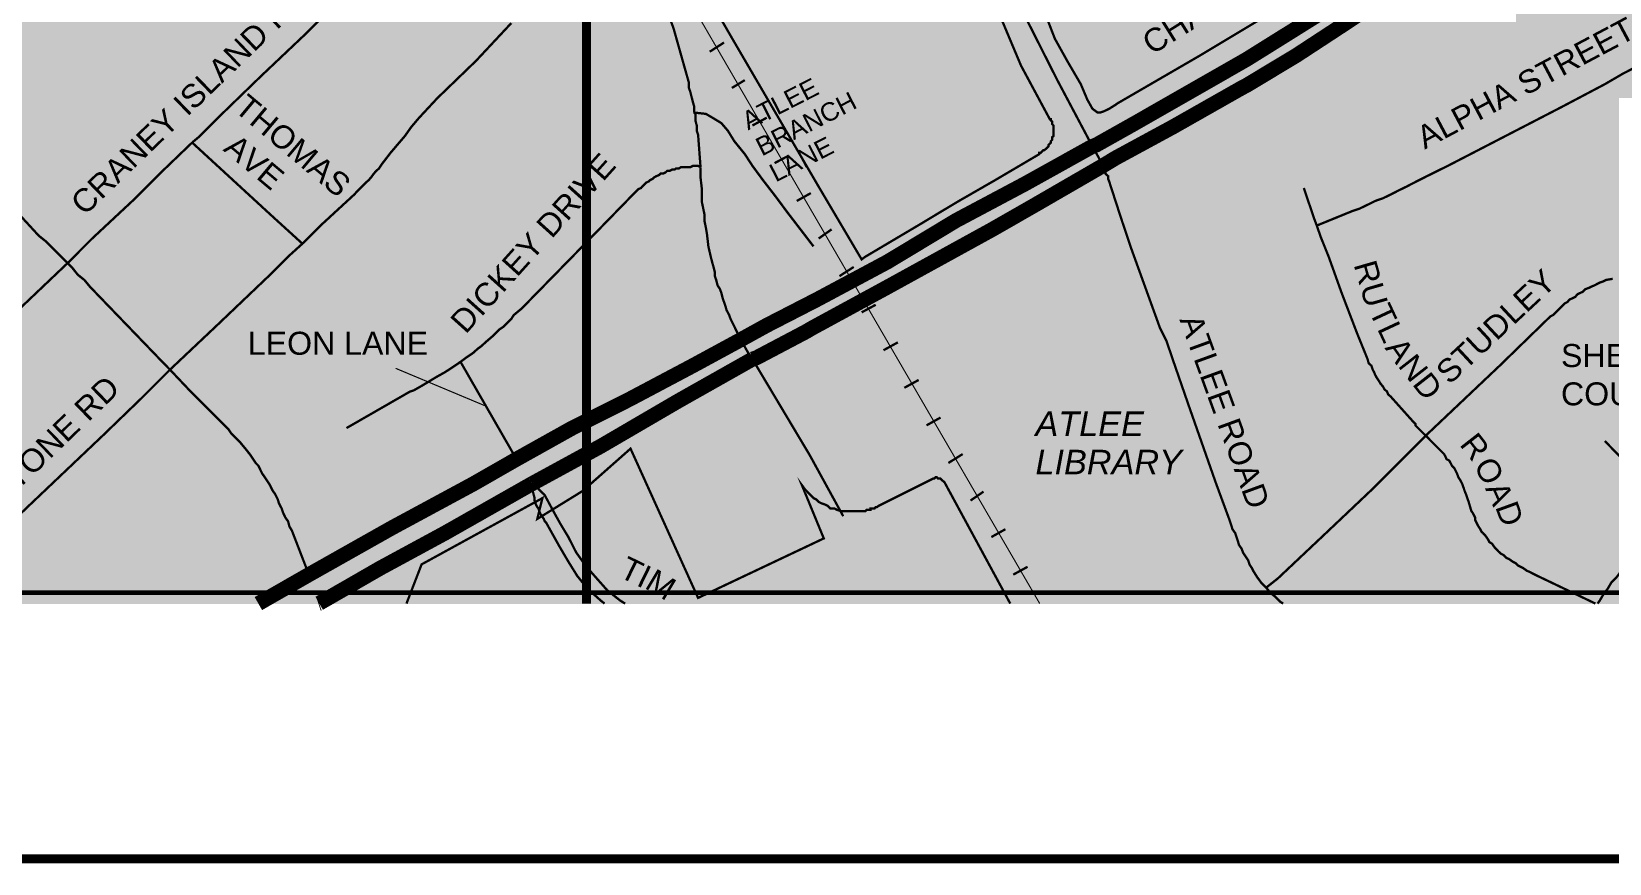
# Model space of a CAD drawing. Header units: millimetres. Extents: x 10 to 1080, y 12 to 847.
# Drawn here: x 750 to 853, y 11.8 to 66.1 of the extents above; entities that cross this region are included whole.
import ezdxf

# ---------------------------------------------------------------- set-up
doc = ezdxf.new("R2010")
doc.units = ezdxf.units.MM

msp = doc.modelspace()

# ---------------------------------------------------------------- hatches: boundary and pattern name
at = {"layer": 'H', "linetype": 'CONTINUOUS'}
for points in [[(666.662, 31.15), (665.903, 33.443), (664.88, 36.318), (663.875, 38.77), (662.093, 40.217), (659.289, 41.91), (657.772, 43.938), (656.255, 45.896), (654.05, 46.655), (651.757, 46.99), (650.064, 48.772), (648.458, 50.624), (646.254, 51.223), (643.89, 52.158), (641.932, 53.94), (639.815, 54.857), (635.582, 54.698), (633.642, 56.056), (631.613, 57.062), (628.562, 57.997), (626.533, 59.514), (625.598, 62.054), (625.934, 65.105), (625.422, 67.557), (625.087, 71.12), (640.168, 68.492), (651.757, 71.455), (733.637, 96.855), (744.802, 101.688), (768.932, 110.825), (770.537, 108.038), (779.851, 91.687), (789.852, 98.884), (786.624, 110.067), (785.019, 114.97), (789.428, 121.25), (795.69, 119.133), (800.594, 116.84), (805.427, 115.235), (810.595, 111.672), (813.135, 110.578), (815.411, 111.936), (817.28, 112.607), (821.761, 111.936), (824.988, 112.43), (814.74, 133.773), (848.695, 119.133), (853.087, 141.058), (857.585, 164.765), (846.825, 166.793), (848.695, 169.845), (849.877, 172.632), (851.994, 173.99), (855.715, 177.288), (861.483, 181.434), (868.504, 208.703), (871.978, 208.703), (876.635, 209.127), (884.079, 210.308), (890.094, 210.573), (894.08, 210.573), (899.16, 209.127), (904.064, 207.01), (909.391, 205.405), (924.295, 202.442), (925.23, 204.717), (932.427, 239.095), (932.18, 250.79), (932.85, 263.56), (919.392, 263.56), (919.639, 266.524), (921.755, 295.663), (933.362, 292.858), (933.785, 301.925), (932.18, 309.122), (930.822, 316.988), (929.128, 324.944), (928.441, 325.208), (880.78, 334.01), (892.387, 394.458), (910.59, 400.72), (912.865, 405.13), (894.997, 430.953), (887.307, 452.12), (877.058, 452.79), (872.913, 457.2), (866.634, 465.42), (857.074, 472.775), (845.22, 475.58), (837.512, 475.58), (826.17, 473.534), (817.28, 476.762), (811.018, 480.995), (806.362, 486.322), (803.222, 489.197), (840.475, 538.815), (834.637, 551.692), (849.207, 566.244), (850.724, 566.332), (853.017, 566.42), (855.292, 566.596), (857.673, 566.755), (860.037, 566.932), (862.401, 567.09), (864.87, 567.267), (867.234, 567.514), (869.597, 567.69), (872.067, 567.937), (874.518, 568.113), (876.882, 568.36), (879.334, 568.537), (881.803, 568.713), (884.167, 568.96), (886.619, 569.136), (889, 569.295), (891.364, 569.472), (893.815, 569.56), (896.108, 569.718), (898.472, 569.807), (900.853, 569.895), (903.129, 569.895), (905.422, 569.895), (907.627, 569.895), (909.814, 569.807), (912.354, 569.718), (916.675, 569.63), (918.88, 569.63), (920.997, 569.718), (923.202, 569.895), (925.318, 570.054), (927.523, 570.142), (929.64, 570.318), (931.827, 570.477), (936.149, 570.742), (940.47, 570.9), (944.704, 570.742), (948.849, 570.318), (948.849, 28.751), (667.297, 28.751), (666.662, 31.15)], [(790.363, 110.737), (789.005, 111.848), (787.735, 112.854), (785.954, 113.877), (785.777, 113.965), (784.931, 114.3), (784.595, 114.388), (785.019, 113.63), (785.707, 112.518), (787.559, 110.314), (787.559, 110.243), (787.647, 110.243), (787.823, 109.643), (774.771, 103.717), (774.012, 103.382), (774.188, 102.87), (786.977, 108.797), (787.894, 109.22), (787.982, 109.132), (789.252, 104.387), (790.275, 99.66), (790.363, 99.236), (786.201, 95.762), (780.874, 91.352), (781.05, 91.193), (781.297, 90.77), (781.473, 90.417), (786.201, 82.215), (792.974, 70.362), (793.062, 70.273), (793.238, 69.938), (795.778, 65.528), (801.37, 55.968), (804.157, 51.223), (804.404, 51.4), (808.143, 53.587), (809.237, 54.275), (810.507, 55.033), (812.871, 56.392), (815.763, 58.085), (815.763, 58.173), (815.834, 58.173), (815.922, 58.244), (816.01, 58.332), (816.098, 58.332), (816.187, 58.42), (816.257, 58.508), (816.345, 58.596), (816.345, 58.667), (816.434, 58.755), (816.522, 58.843), (816.522, 58.932), (816.61, 59.02), (816.61, 59.09), (816.61, 59.178), (816.681, 59.267), (816.681, 59.355), (816.681, 59.443), (816.681, 59.514), (816.681, 59.602), (816.681, 59.69), (816.681, 59.778), (816.681, 59.866), (816.681, 59.937), (816.61, 60.025), (816.61, 60.113), (816.61, 60.202), (816.522, 60.29), (816.522, 60.36), (816.434, 60.36), (814.564, 63.835), (812.377, 69.092), (811.442, 72.214), (811.265, 72.637), (811.107, 73.325), (810.93, 73.237), (810.419, 75.353), (809.837, 77.717), (809.413, 80.098), (809.061, 81.95), (808.99, 82.215), (807.967, 85.002), (807.791, 85.602), (807.544, 85.425), (807.455, 85.69), (807.297, 86.113), (806.521, 87.542), (805.762, 88.988), (804.827, 90.505), (803.981, 92.11), (803.31, 93.133), (802.711, 93.98), (801.864, 95.25), (800.947, 96.432), (800.523, 97.19), (799.5, 98.637), (799.077, 99.307), (798.477, 100.083), (798.318, 99.907), (797.631, 100.753), (795.937, 103.117), (795.69, 103.628), (795.355, 103.964), (794.844, 104.74), (794.332, 105.498), (793.75, 106.68), (793.15, 107.615), (792.727, 108.126), (792.392, 108.55), (792.215, 108.797), (790.363, 110.737), (790.363, 110.737)], [(832.944, 74.172), (832.697, 74.683), (832.52, 74.93), (832.432, 75.106), (832.273, 75.353), (832.009, 75.688), (831.85, 76.024), (831.427, 76.447), (831.25, 76.712), (830.827, 77.135), (830.58, 77.294), (830.404, 77.47), (830.227, 77.558), (830.068, 77.558), (829.98, 77.558), (829.892, 77.558), (829.733, 77.558), (829.645, 77.558), (829.469, 77.382), (829.381, 77.294), (829.222, 77.223), (829.045, 76.958), (828.798, 76.623), (828.534, 76.288), (828.287, 75.953), (828.199, 75.777), (828.111, 75.688), (827.687, 75.442), (827.44, 75.265), (827.017, 74.93), (826.77, 74.754), (826.505, 74.683), (826.347, 74.507), (826.258, 74.507), (826.082, 74.507), (825.923, 74.418), (825.571, 74.33), (825.5, 74.33), (824.724, 74.172), (824.054, 74.172), (822.96, 74.33), (822.36, 74.33), (821.267, 74.507), (820.579, 74.595), (819.573, 74.754), (818.797, 74.754), (817.704, 74.754), (816.769, 74.683), (815.499, 74.418), (814.828, 74.083), (814.74, 73.907), (814.493, 73.907), (814.317, 73.836), (814.141, 73.748), (814.07, 73.66), (814.07, 73.572), (813.982, 73.237), (814.07, 72.725), (814.493, 71.632), (815.075, 69.938), (816.01, 67.557), (816.769, 65.617), (817.615, 64.1), (818.462, 62.653), (818.885, 61.63), (819.221, 61.048), (819.573, 60.784), (819.732, 60.784), (819.997, 60.872), (820.332, 61.048), (820.755, 61.295), (820.843, 61.383), (826.258, 64.523), (830.492, 67.063), (830.404, 67.134), (830.739, 67.398), (832.009, 68.333), (833.455, 69.338), (834.214, 69.938), (834.637, 70.273), (834.813, 70.52), (834.884, 70.785), (834.813, 70.944), (834.813, 71.12), (834.725, 71.296), (834.637, 71.543), (834.39, 71.878), (833.878, 72.725), (833.367, 73.325), (833.191, 73.66), (832.944, 74.172), (832.944, 74.172)], [(829.134, 65.864), (827.687, 65.864), (827.264, 67.134), (826.841, 65.864), (825.5, 65.864), (826.594, 65.017), (826.17, 63.676), (827.264, 64.523), (828.463, 63.676), (828.04, 65.017), (829.134, 65.864), (829.134, 65.864)], [(767.08, 64.682), (765.634, 64.682), (765.21, 65.952), (764.787, 64.682), (763.429, 64.682), (764.54, 63.835), (764.117, 62.477), (765.21, 63.324), (766.392, 62.477), (765.969, 63.835), (767.08, 64.682), (767.08, 64.682)], [(834.549, 63.588), (833.12, 63.588), (832.697, 64.858), (832.273, 63.588), (830.915, 63.588), (832.009, 62.742), (831.585, 61.383), (832.697, 62.23), (833.878, 61.383), (833.455, 62.742), (834.549, 63.588), (834.549, 63.588)], [(812.377, 62.142), (810.93, 62.142), (810.507, 63.412), (810.084, 62.142), (808.725, 62.142), (809.837, 61.295), (809.413, 59.937), (810.507, 60.784), (811.689, 59.937), (811.265, 61.295), (812.377, 62.142), (812.377, 62.142)], [(821.178, 62.142), (819.732, 62.142), (819.309, 63.412), (818.885, 62.142), (817.527, 62.142), (818.638, 61.295), (818.215, 59.937), (819.309, 60.784), (820.491, 59.937), (820.067, 61.295), (821.178, 62.142), (821.178, 62.142)], [(800.435, 61.295), (798.989, 61.295), (798.565, 62.565), (798.142, 61.295), (796.784, 61.295), (797.895, 60.448), (797.472, 59.09), (798.565, 59.937), (799.747, 59.09), (799.324, 60.448), (800.435, 61.295), (800.435, 61.295)], [(831.85, 60.784), (830.404, 60.784), (829.98, 62.054), (829.557, 60.784), (828.199, 60.784), (829.31, 59.937), (828.887, 58.596), (829.98, 59.443), (831.162, 58.596), (830.739, 59.937), (831.85, 60.784), (831.85, 60.784)], [(828.199, 59.355), (826.77, 59.355), (826.347, 60.625), (825.923, 59.355), (824.565, 59.355), (825.659, 58.508), (825.235, 57.15), (826.347, 57.997), (827.528, 57.15), (827.105, 58.508), (828.199, 59.355), (828.199, 59.355)], [(804.157, 57.82), (802.711, 57.82), (802.287, 59.09), (801.864, 57.82), (800.523, 57.82), (801.617, 56.974), (801.194, 55.633), (802.287, 56.48), (803.487, 55.633), (803.063, 56.974), (804.157, 57.82), (804.157, 57.82)], [(775.282, 56.974), (773.853, 56.974), (773.43, 58.244), (773.007, 56.974), (771.648, 56.974), (772.742, 56.127), (772.319, 54.786), (773.43, 55.633), (774.612, 54.786), (774.188, 56.127), (775.282, 56.974), (775.282, 56.974)], [(793.574, 57.397), (792.127, 57.397), (791.704, 58.667), (791.281, 57.397), (789.94, 57.397), (791.034, 56.55), (790.61, 55.21), (791.704, 56.056), (792.903, 55.21), (792.48, 56.55), (793.574, 57.397), (793.574, 57.397)], [(820.843, 56.127), (819.397, 56.127), (818.974, 57.397), (818.55, 56.127), (817.192, 56.127), (818.303, 55.28), (817.88, 53.94), (818.974, 54.786), (820.155, 53.94), (819.732, 55.28), (820.843, 56.127), (820.843, 56.127)], [(819.644, 54.698), (818.215, 54.698), (817.792, 55.968), (817.368, 54.698), (816.01, 54.698), (817.104, 53.852), (816.681, 52.493), (817.792, 53.34), (818.974, 52.493), (818.55, 53.852), (819.644, 54.698), (819.644, 54.698)], [(810.172, 54.187), (808.725, 54.187), (808.302, 55.457), (807.879, 54.187), (806.521, 54.187), (807.632, 53.34), (807.208, 51.982), (808.302, 52.828), (809.484, 51.982), (809.061, 53.34), (810.172, 54.187), (810.172, 54.187)], [(789.005, 52.917), (787.559, 52.917), (787.135, 54.187), (786.712, 52.917), (785.354, 52.917), (786.465, 52.07), (786.042, 50.712), (787.135, 51.558), (788.317, 50.712), (787.894, 52.07), (789.005, 52.917), (789.005, 52.917)], [(836.754, 53.252), (835.307, 53.252), (834.884, 54.522), (834.461, 53.252), (833.12, 53.252), (834.214, 52.405), (833.79, 51.047), (834.884, 51.894), (836.083, 51.047), (835.66, 52.405), (836.754, 53.252), (836.754, 53.252)], [(822.695, 51.735), (821.267, 51.735), (820.843, 53.005), (820.42, 51.735), (819.062, 51.735), (820.155, 50.888), (819.732, 49.53), (820.843, 50.377), (822.025, 49.53), (821.602, 50.888), (822.695, 51.735), (822.695, 51.735)], [(755.562, 51.223), (754.115, 51.223), (753.692, 52.493), (753.269, 51.223), (751.911, 51.223), (753.022, 50.377), (752.598, 49.018), (753.692, 49.865), (754.874, 49.018), (754.451, 50.377), (755.562, 51.223), (755.562, 51.223)], [(819.82, 50.712), (818.374, 50.712), (817.951, 51.982), (817.527, 50.712), (816.187, 50.712), (817.28, 49.865), (816.857, 48.507), (817.951, 49.354), (819.15, 48.507), (818.727, 49.865), (819.82, 50.712), (819.82, 50.712)], [(809.413, 48.772), (807.967, 48.772), (807.544, 50.042), (807.12, 48.772), (805.762, 48.772), (806.873, 47.925), (806.45, 46.567), (807.544, 47.413), (808.725, 46.567), (808.302, 47.925), (809.413, 48.772), (809.413, 48.772)], [(847.002, 45.12), (845.555, 45.12), (845.132, 46.39), (844.709, 45.12), (843.351, 45.12), (844.462, 44.274), (844.038, 42.933), (845.132, 43.78), (846.314, 42.933), (845.891, 44.274), (847.002, 45.12), (847.002, 45.12)], [(762.247, 44.274), (760.801, 44.274), (760.377, 45.544), (759.954, 44.274), (758.613, 44.274), (759.707, 43.427), (759.284, 42.086), (760.377, 42.933), (761.577, 42.086), (761.153, 43.427), (762.247, 44.274), (762.247, 44.274)], [(781.473, 44.538), (780.027, 44.538), (779.604, 45.808), (779.18, 44.538), (777.822, 44.538), (778.933, 43.692), (778.51, 42.333), (779.604, 43.18), (780.785, 42.333), (780.362, 43.692), (781.473, 44.538), (781.473, 44.538)], [(801.105, 44.274), (799.677, 44.274), (799.253, 45.544), (798.83, 44.274), (797.472, 44.274), (798.565, 43.427), (798.142, 42.086), (799.253, 42.933), (800.435, 42.086), (800.012, 43.427), (801.105, 44.274), (801.105, 44.274)], [(815.587, 42.845), (815.587, 46.055), (815.499, 46.232), (815.411, 46.32), (812.112, 46.32), (812.024, 46.232), (811.953, 46.055), (811.953, 42.845), (812.024, 42.757), (812.112, 42.668), (815.411, 42.668), (815.499, 42.757), (815.587, 42.845), (815.587, 42.845)], [(815.675, 42.933), (815.675, 46.055), (815.587, 46.232), (815.411, 46.32), (812.2, 46.32), (812.024, 46.232), (811.953, 46.055), (811.953, 42.933), (812.024, 42.757), (812.2, 42.668), (815.411, 42.668), (815.587, 42.757), (815.675, 42.933), (815.675, 42.933)], [(815.587, 42.845), (815.499, 42.757), (815.34, 42.668), (812.112, 42.668), (812.024, 42.757), (811.953, 42.845), (811.953, 46.055), (812.024, 46.232), (812.112, 46.32), (815.34, 46.32), (815.499, 46.232), (815.587, 46.055), (815.587, 42.845), (815.587, 42.845)], [(815.499, 42.933), (815.499, 46.055), (815.34, 46.232), (812.2, 46.232), (812.024, 46.055), (812.024, 42.933), (812.2, 42.845), (815.34, 42.845), (815.499, 42.933), (815.499, 42.933)], [(814.917, 44.203), (814.405, 43.603), (814.405, 43.427), (814.405, 43.356), (814.229, 43.268), (814.07, 43.268), (813.982, 43.092), (812.624, 43.092), (812.624, 44.362), (812.712, 44.785), (813.135, 45.05), (812.871, 45.208), (812.8, 45.473), (812.959, 45.72), (813.223, 45.896), (813.558, 45.72), (813.717, 45.473), (813.558, 45.12), (813.223, 45.05), (813.223, 43.603), (814.07, 43.603), (813.558, 43.938), (814.229, 44.785), (814.317, 44.626), (814.564, 44.873), (814.652, 44.626), (814.74, 44.538), (814.917, 44.203), (814.917, 44.203)], [(813.135, 40.816), (811.689, 40.816), (811.265, 42.086), (810.842, 40.816), (809.484, 40.816), (810.595, 39.97), (810.172, 38.612), (811.265, 39.458), (812.447, 38.612), (812.024, 39.97), (813.135, 40.816), (813.135, 40.816)], [(803.981, 39.035), (802.552, 39.035), (802.128, 40.305), (801.705, 39.035), (800.347, 39.035), (801.441, 38.188), (801.017, 36.83), (802.128, 37.677), (803.31, 36.83), (802.887, 38.188), (803.981, 39.035), (803.981, 39.035)], [(790.011, 38.435), (788.582, 38.435), (788.158, 39.705), (787.735, 38.435), (786.377, 38.435), (787.471, 37.588), (787.047, 36.23), (788.158, 37.077), (789.34, 36.23), (788.917, 37.588), (790.011, 38.435), (790.011, 38.435)], [(845.891, 38.523), (844.462, 38.523), (844.038, 39.793), (843.615, 38.523), (842.257, 38.523), (843.351, 37.677), (842.927, 36.318), (844.038, 37.165), (845.22, 36.318), (844.797, 37.677), (845.891, 38.523), (845.891, 38.523)], [(775.458, 31.327), (783.325, 35.648), (782.99, 34.29), (786.042, 36.16), (786.201, 36.318), (789.093, 38.858), (793.485, 29.122), (801.705, 33.02), (800.259, 36.495), (800.523, 36.16), (800.682, 35.983), (800.858, 35.807), (801.017, 35.648), (801.194, 35.56), (801.37, 35.384), (801.529, 35.313), (801.793, 35.225), (801.952, 35.137), (802.128, 34.96), (802.375, 34.96), (802.552, 34.89), (802.799, 34.802), (802.975, 34.802), (803.222, 34.802), (803.398, 34.802), (803.645, 34.802), (803.822, 34.802), (804.069, 34.802), (804.157, 34.802), (804.245, 34.802), (804.333, 34.802), (804.404, 34.802), (804.492, 34.89), (804.58, 34.89), (804.668, 34.89), (804.757, 34.89), (804.757, 34.96), (804.827, 34.96), (804.915, 34.96), (805.004, 34.96), (805.092, 35.048), (805.18, 35.048), (805.251, 35.137), (808.814, 36.918), (808.902, 36.918), (808.99, 37.006), (809.061, 37.006), (809.149, 36.918), (809.237, 36.918), (809.325, 36.918), (809.413, 36.83), (809.572, 36.654), (813.876, 28.751), (774.453, 28.751), (775.458, 31.327)], [(828.622, 36.407), (827.193, 36.407), (826.77, 37.677), (826.347, 36.407), (824.988, 36.407), (826.082, 35.56), (825.659, 34.202), (826.77, 35.048), (827.952, 34.202), (827.528, 35.56), (828.622, 36.407), (828.622, 36.407)], [(784.437, 35.313), (782.99, 35.313), (782.567, 36.583), (782.144, 35.313), (780.785, 35.313), (781.897, 34.466), (781.473, 33.108), (782.567, 33.955), (783.749, 33.108), (783.325, 34.466), (784.437, 35.313), (784.437, 35.313)], [(803.222, 35.225), (801.793, 35.225), (801.37, 36.495), (800.947, 35.225), (799.588, 35.225), (800.682, 34.378), (800.259, 33.02), (801.37, 33.867), (802.552, 33.02), (802.128, 34.378), (803.222, 35.225), (803.222, 35.225)], [(805.762, 32.773), (804.333, 32.773), (803.91, 34.043), (803.487, 32.773), (802.128, 32.773), (803.222, 31.926), (802.799, 30.568), (803.91, 31.415), (805.092, 30.568), (804.668, 31.926), (805.762, 32.773), (805.762, 32.773)], [(770.043, 32.685), (768.597, 32.685), (768.174, 33.955), (767.75, 32.685), (766.392, 32.685), (767.503, 31.838), (767.08, 30.48), (768.174, 31.327), (769.355, 30.48), (768.932, 31.838), (770.043, 32.685), (770.043, 32.685)]]:
    msp.add_hatch(color=256, dxfattribs=at).paths.add_polyline_path(points)

# ---------------------------------------------------------------- linework, layer by layer
at = {"layer": 'P'}
for points, const_width in [([(16.157, 12.118), (16.157, 846.755), (1080.082, 846.755), (1080.082, 12.118), (16.157, 12.118)], 0.602), ([(42.245, 29.475), (42.245, 836.683), (948.002, 836.683), (948.002, 29.475), (42.245, 29.475), (42.245, 29.475)], 0.301), ([(569.965, 28.769), (569.965, 113.63), (569.965, 221.756), (678.092, 221.756), (786.201, 221.756), (786.201, 113.63), (786.201, 28.769)], 0.602), ([(786.201, 28.769), (786.201, 113.63), (786.201, 221.756), (894.327, 221.756), (948.831, 221.756)], 0.602), ([(799.924, 210.996), (787.382, 200.413), (772.142, 187.29), (767.151, 181.539), (764.858, 177.641), (762.494, 172.385), (760.201, 163.759), (760.042, 157.745), (761.048, 149.613), (769.02, 112.272), (770.961, 106.609), (774.682, 99.483), (803.31, 50.218), (815.781, 28.769)], 0.075), ([(784.172, 81.703), (782.144, 79.675), (781.121, 78.669), (779.251, 76.976), (777.311, 75.018), (774.947, 72.743), (773.077, 70.961), (771.631, 69.603), (769.779, 67.822), (767.909, 65.969), (764.946, 63.165), (762.159, 60.466), (760.889, 59.196), (760.465, 58.843)], 0.151), ([(788.741, 73.925), (789.675, 72.143), (789.834, 71.808), (790.011, 71.473), (790.187, 71.12), (790.258, 70.785), (790.434, 70.362), (790.522, 70.026), (790.681, 69.691), (790.857, 69.356), (790.945, 69.003), (791.034, 68.668), (791.528, 67.239), (791.88, 66.305), (792.886, 62.742), (792.886, 62.406), (792.974, 62.159), (793.062, 61.807), (793.15, 61.472), (793.221, 61.225), (793.221, 60.801)], 0.151), ([(819.221, 58.596), (816.928, 62.918), (813.805, 69.092), (812.024, 73.925)], 0.151), ([(793.221, 69.938), (795.761, 65.546), (801.352, 55.968), (804.157, 51.223), (804.404, 51.4), (808.126, 53.605), (809.237, 54.275), (810.507, 55.033), (812.871, 56.392), (815.746, 58.085), (815.746, 58.173), (815.834, 58.173), (815.922, 58.261), (816.01, 58.349), (816.081, 58.349), (816.169, 58.42), (816.257, 58.508), (816.345, 58.596), (816.345, 58.685), (816.434, 58.773), (816.504, 58.843), (816.504, 58.932), (816.592, 59.02), (816.592, 59.108), (816.592, 59.196), (816.681, 59.267), (816.681, 59.355), (816.681, 59.443), (816.681, 59.531), (816.681, 59.619), (816.681, 59.69), (816.681, 59.778), (816.681, 59.866), (816.681, 59.955), (816.592, 60.043), (816.592, 60.113), (816.592, 60.202), (816.504, 60.29), (816.504, 60.378), (816.434, 60.378), (814.564, 63.853), (812.359, 69.092)], 0.151), ([(837.177, 69.268), (834.972, 67.822), (829.292, 64.276), (822.008, 60.113), (819.468, 58.685), (819.221, 58.596)], 0.978), ([(837.935, 68.086), (835.484, 66.463), (832.52, 64.523), (829.292, 62.583), (828.957, 62.406), (824.477, 59.866), (820.738, 57.838), (819.891, 57.326)], 0.978), ([(816.01, 67.575), (816.769, 65.617), (817.615, 64.1), (818.462, 62.653), (818.885, 61.648), (819.221, 61.048), (819.556, 60.801), (819.732, 60.801), (819.979, 60.889), (820.314, 61.048), (820.738, 61.313), (820.826, 61.383), (826.241, 64.523), (830.474, 67.063)], 0.151), ([(767.662, 52.246), (768.844, 53.428), (771.049, 55.457), (771.208, 55.633), (771.384, 55.809), (771.631, 56.056), (771.807, 56.233), (771.984, 56.392), (772.142, 56.568), (772.319, 56.815), (772.478, 56.991), (772.654, 57.15), (772.83, 57.415), (773.412, 58.173), (773.924, 58.773), (774.347, 59.267), (774.771, 59.866), (775.282, 60.466), (776.464, 61.736), (779.004, 64.188), (781.297, 66.64)], 0.151), ([(795.179, 65.37), (794.244, 64.77)], 0.151), ([(833.861, 53.428), (836.154, 54.363), (836.665, 54.539), (837.177, 54.786), (837.671, 55.033), (838.182, 55.21), (838.694, 55.457), (839.205, 55.721), (839.717, 55.968), (840.052, 56.145), (841.058, 56.656), (842.416, 57.326), (849.789, 61.136), (852.664, 62.653), (853.846, 63.341), (855.804, 64.347)], 0.151), ([(796.537, 62.918), (795.69, 62.406)], 0.151), ([(793.221, 60.801), (793.309, 60.713), (793.309, 60.29), (793.397, 59.955), (793.397, 59.619), (793.485, 59.355), (793.574, 58.173), (793.644, 57.238)], 0.151), ([(801.017, 52.07), (799.324, 54.275), (798.565, 55.298), (797.719, 56.392), (797.031, 57.326), (796.537, 58.085), (795.849, 58.932), (795.426, 59.619), (795.002, 60.113), (794.42, 60.466), (793.997, 60.713), (793.221, 60.801)], 0.151), ([(797.966, 60.466), (797.031, 59.955)], 0.151), ([(760.465, 58.843), (758.261, 56.727), (756.567, 55.033), (753.939, 52.582), (752.334, 50.976)], 0.151), ([(760.465, 58.843), (765.704, 54.028), (767.662, 52.246)], 0.151), ([(819.221, 58.596), (814.811, 56.145), (810.331, 53.763), (805.85, 51.065), (801.264, 48.613), (797.966, 46.919), (796.272, 45.985)], 0.978), ([(819.891, 57.326), (815.499, 54.786), (812.694, 53.181), (805.762, 49.371), (800.929, 46.743), (800.506, 46.496), (797.295, 44.803), (797.031, 44.715)], 0.978), ([(799.412, 57.997), (798.477, 57.503)], 0.151), ([(819.221, 58.596), (819.644, 57.838), (819.891, 57.326)], 0.151), ([(793.644, 57.238), (793.485, 57.326), (793.15, 57.326), (792.974, 57.238), (792.886, 57.238), (792.727, 57.238), (792.551, 57.238), (792.374, 57.238), (792.215, 57.15), (792.039, 57.15), (791.951, 57.079), (791.792, 57.079), (791.616, 56.991), (791.457, 56.991), (791.369, 56.903), (791.192, 56.815), (791.034, 56.815), (790.945, 56.727), (790.769, 56.656), (790.61, 56.568), (790.522, 56.48), (790.346, 56.392), (790.258, 56.303), (790.099, 56.233), (789.834, 55.968), (789.764, 55.88), (789.587, 55.809), (789.411, 55.633), (786.024, 52.158), (781.967, 48.013), (781.456, 47.59), (781.297, 47.343), (780.785, 46.831), (780.521, 46.655), (780.098, 46.232), (779.604, 45.808), (779.339, 45.561), (779.092, 45.385), (778.828, 45.138), (778.334, 44.803), (777.981, 44.538)], 0.151), ([(793.644, 57.238), (793.644, 56.568), (793.732, 55.809), (793.732, 54.963), (793.821, 54.539), (793.909, 54.116), (793.909, 53.693), (793.997, 53.269), (794.068, 52.846), (794.156, 52.07), (794.332, 51.312), (794.42, 50.976), (794.491, 50.729), (794.579, 50.377), (794.579, 50.13), (794.667, 49.883), (794.755, 49.53), (794.914, 49.283), (795.002, 49.036), (795.091, 48.683), (795.179, 48.436), (795.267, 48.189), (795.338, 47.925), (795.514, 47.59), (795.602, 47.343), (796.272, 45.985)], 0.151), ([(819.891, 57.326), (819.979, 57.15), (820.067, 56.991), (820.067, 56.815), (820.244, 56.656), (820.244, 56.48), (820.314, 56.303), (821.161, 53.693), (821.761, 51.911), (823.63, 46.743), (824.054, 45.896), (824.548, 44.45), (825.482, 41.751), (827.264, 36.671), (828.199, 34.131), (828.287, 33.867), (828.358, 33.62), (828.534, 33.373), (828.71, 32.861), (828.781, 32.597), (828.957, 32.35), (829.045, 32.103), (829.381, 31.591), (829.469, 31.327), (829.628, 31.08), (829.716, 30.903), (829.98, 30.48), (830.227, 30.145), (830.562, 29.81)], 0.151), ([(747.924, 55.545), (748.436, 54.963), (750.464, 52.758), (750.888, 52.423), (751.24, 52.07), (751.664, 51.647), (751.999, 51.312), (752.334, 50.976)], 0.151), ([(800.841, 55.545), (799.924, 55.033)], 0.151), ([(833.014, 55.88), (833.702, 53.852), (833.861, 53.428)], 0.151), ([(802.199, 53.181), (801.352, 52.582)], 0.151), ([(833.861, 53.428), (834.125, 52.67), (834.637, 51.4), (835.484, 49.036), (836.489, 46.408), (837.177, 44.715), (837.248, 44.45), (837.424, 44.291), (837.512, 44.027), (837.6, 43.868), (837.671, 43.692), (837.759, 43.533), (837.935, 43.268), (838.024, 43.109), (838.182, 42.933), (838.271, 42.757), (838.447, 42.598), (838.518, 42.422), (838.694, 42.263), (840.211, 40.569), (840.299, 40.481), (840.299, 40.393), (840.899, 39.793), (840.987, 39.723)], 0.151), ([(759.019, 44.027), (762.159, 46.99), (765.457, 50.13), (766.727, 51.4), (767.662, 52.246)], 0.151), ([(752.334, 50.976), (749.124, 47.925), (747.501, 46.32), (744.89, 43.78), (743.109, 42.086), (740.904, 39.97), (738.452, 37.677), (737.517, 36.759)], 0.151), ([(752.334, 50.976), (752.669, 50.641), (753.004, 50.218), (753.428, 49.883), (753.78, 49.459), (754.115, 49.107), (758.349, 44.715), (759.019, 44.027)], 0.151), ([(803.645, 50.729), (802.711, 50.13)], 0.151), ([(840.987, 39.723), (841.234, 39.97), (845.802, 44.291), (848.942, 47.343), (849.101, 47.502), (849.277, 47.59), (849.454, 47.766), (849.612, 47.925), (849.701, 48.013), (849.877, 48.189), (850.036, 48.348), (850.212, 48.436), (850.371, 48.613), (850.547, 48.683), (850.724, 48.772), (850.882, 48.948), (851.059, 49.036), (851.218, 49.107), (851.394, 49.283), (851.641, 49.371), (851.817, 49.459), (851.994, 49.53), (852.152, 49.618), (852.329, 49.706), (852.576, 49.795), (852.752, 49.883), (853.175, 49.953)], 0.151), ([(805.074, 48.26), (804.157, 47.766)], 0.151), ([(796.272, 45.985), (793.15, 44.291), (788.988, 42.086), (785.266, 40.217), (781.632, 38.188)], 0.978), ([(796.272, 45.985), (796.696, 45.226), (797.031, 44.715)], 0.151), ([(806.521, 45.808), (805.586, 45.297)], 0.151), ([(777.981, 44.538), (777.487, 44.203), (776.975, 43.868), (776.376, 43.533), (775.794, 43.18), (775.529, 43.021), (774.947, 42.686), (774.682, 42.598), (770.537, 40.217)], 0.151), ([(777.981, 44.538), (781.632, 38.188)], 0.151), ([(797.031, 44.715), (792.215, 41.998), (787.135, 39.035), (782.638, 36.583)], 0.978), ([(797.031, 44.715), (800.77, 38.453), (802.958, 34.466)], 0.151), ([(744.291, 29.722), (747.677, 33.108), (749.794, 35.137), (754.627, 39.723), (757.167, 42.175), (759.019, 44.027)], 0.151), ([(759.019, 44.027), (760.289, 42.686), (762.67, 40.305), (762.829, 40.146), (763.005, 39.882), (763.164, 39.723), (763.341, 39.546), (763.588, 39.299), (763.94, 38.876), (764.275, 38.453), (764.611, 37.941), (764.787, 37.765), (765.034, 37.253), (765.21, 37.006), (765.545, 36.495), (765.704, 36.16), (765.881, 35.913), (766.057, 35.56), (766.128, 35.313), (766.304, 34.978), (766.392, 34.713), (766.551, 34.378), (766.727, 34.131), (766.815, 33.796), (766.974, 33.532), (768.085, 30.656)], 0.151), ([(773.748, 44.115), (779.604, 41.663)], 0.075), ([(807.879, 43.356), (806.944, 42.845)], 0.151), ([(809.308, 40.905), (808.39, 40.393)], 0.151), ([(830.562, 29.81), (831.321, 30.409), (834.372, 33.285), (837.671, 36.407), (840.987, 39.723)], 0.151), ([(840.987, 39.723), (841.234, 39.458), (841.657, 39.035), (841.745, 38.947), (841.904, 38.788), (841.992, 38.7), (842.169, 38.523), (842.257, 38.365), (842.328, 38.188), (842.504, 38.1), (842.592, 37.941), (842.68, 37.765), (842.839, 37.606), (842.927, 37.43), (843.015, 37.253), (843.104, 37.006), (843.262, 36.759), (843.351, 36.583), (843.439, 36.336), (843.527, 36.072), (843.598, 35.913), (843.686, 35.648), (843.774, 35.401), (843.95, 34.802), (844.021, 34.713), (844.109, 34.555), (844.197, 34.378), (844.197, 34.219), (844.285, 34.043), (844.374, 33.867), (844.532, 33.62), (844.621, 33.443), (844.709, 33.373), (844.868, 33.196), (845.044, 32.949), (845.132, 32.773), (845.291, 32.685), (845.467, 32.438), (845.644, 32.262), (845.714, 32.173), (845.891, 32.015), (846.067, 31.926), (846.226, 31.75), (846.402, 31.679), (846.649, 31.503), (846.825, 31.415), (846.984, 31.256), (847.161, 31.168), (847.337, 31.08), (847.584, 30.903), (847.76, 30.833), (847.919, 30.745), (848.095, 30.656), (852.047, 28.769)], 0.151), ([(852.664, 39.37), (855.38, 36.583), (857.232, 34.802)], 0.151), ([(781.632, 38.188), (778.828, 36.583), (773.501, 33.708), (768.085, 30.656)], 0.978), ([(774.453, 28.769), (775.441, 31.327), (783.325, 35.648), (782.99, 34.29), (786.024, 36.16), (786.201, 36.336), (789.076, 38.876), (793.485, 29.139), (801.688, 33.02), (800.259, 36.495), (800.506, 36.16), (800.682, 35.983), (800.841, 35.825), (801.017, 35.648), (801.194, 35.56), (801.352, 35.401), (801.529, 35.313), (801.776, 35.225), (801.952, 35.137), (802.111, 34.978), (802.375, 34.978), (802.534, 34.89), (802.799, 34.802), (802.958, 34.802), (803.222, 34.802), (803.381, 34.802), (803.645, 34.802), (803.804, 34.802), (804.069, 34.802), (804.157, 34.802), (804.228, 34.802), (804.316, 34.802), (804.404, 34.802), (804.492, 34.89), (804.58, 34.89), (804.651, 34.89), (804.739, 34.89), (804.739, 34.978), (804.827, 34.978), (804.915, 34.978), (805.004, 34.978), (805.074, 35.066), (805.162, 35.066), (805.251, 35.137), (808.814, 36.918), (808.884, 36.918), (808.972, 37.006), (809.061, 37.006), (809.149, 36.918), (809.237, 36.918), (809.308, 36.918), (809.396, 36.83), (809.572, 36.671), (813.858, 28.769)], 0.151), ([(810.754, 38.523), (809.819, 37.941)], 0.151), ([(782.638, 36.583), (776.975, 33.373), (772.742, 31.08), (768.756, 28.787)], 0.978), ([(782.638, 36.583), (782.902, 36.407), (782.99, 36.336), (783.061, 36.248), (783.149, 36.16), (783.325, 35.983), (783.414, 35.913), (783.484, 35.825), (784.172, 34.555), (784.507, 33.955), (785.019, 33.108), (785.53, 32.103), (786.201, 31.168), (786.871, 30.409), (787.559, 29.633), (788.405, 28.963), (788.723, 28.769)], 0.151), ([(782.638, 36.583), (782.638, 36.407), (782.638, 36.248), (782.726, 35.983), (782.814, 35.648), (782.814, 35.489), (782.902, 35.225), (782.99, 35.066), (783.061, 34.978), (783.149, 34.713), (783.237, 34.555), (783.414, 34.29), (783.484, 34.131), (783.572, 34.043), (784.419, 32.526), (785.019, 31.503), (785.601, 30.568), (786.289, 29.722), (787.135, 28.963), (787.382, 28.769)], 0.151), ([(812.112, 36.072), (811.265, 35.489)], 0.151), ([(857.232, 34.802), (855.962, 33.443), (854.869, 32.262), (854.534, 31.926), (854.269, 31.591), (853.934, 31.168), (853.687, 30.833), (853.422, 30.48), (853.087, 30.145), (852.84, 29.722), (852.576, 29.386), (852.329, 28.963), (852.188, 28.769)], 0.151), ([(813.541, 33.62), (812.624, 33.108)], 0.151), ([(768.085, 30.656), (764.787, 28.769)], 0.978), ([(814.987, 31.168), (814.052, 30.656)], 0.151), ([(830.562, 29.81), (830.827, 29.475), (831.162, 29.21), (831.321, 29.051), (831.497, 28.875), (831.674, 28.769)], 0.151), ([(768.756, 28.787), (768.703, 28.769)], 0.978), ([(768.862, 28.769), (768.844, 28.787)], 0.151)]:
    msp.add_lwpolyline(points, dxfattribs=dict(at, const_width=const_width))

# ---------------------------------------------------------------- texts
at = {"layer": 'T', "attachment_point": 1}
for s, insert, char_height, rotation in [('{\\fArial|b0|i0|c0|p18;CHAMBERLAYNE ROAD}', (822.3, 65.8), 1.5, 32), ('{\\fArial|b0|i0|c0|p18;CRANEY ISLAND RD}', (752.4, 55.1), 1.5, 44), ('{\\fArial|b0|i0|c0|p18;ALPHA STREET}', (840.2, 59.7), 1.5, 28), ('{\\fArial|b0|i0|c0|p18;ATLEE}', (796.2, 60.7), 1.2, 27), ('{\\fArial|b0|i0|c0|p18;THOMAS}', (764.1, 62.1), 1.5, 320), ('{\\fArial|b0|i0|c0|p18;BRANCH}', (797.1, 59), 1.2, 27), ('{\\fArial|b0|i0|c0|p18;AVE}', (763.4, 59.5), 1.5, 320), ('{\\fArial|b0|i0|c0|p18;LANE}', (798, 57.3), 1.2, 27), ('{\\fArial|b0|i0|c0|p18;DICKEY DRIVE}', (777.2, 47.3), 1.5, 48), ('{\\fArial|b0|i0|c0|p18;RU}', (837.7, 51.3), 1.5, 286), ('{\\fArial|b0|i0|c0|p18;STUDLEY}', (841.5, 44.1), 1.5, 43), ('{\\fArial|b0|i0|c0|p18;TL}', (838.6, 48.5), 1.5, 295), ('{\\fArial|b0|i0|c0|p18;ATLEE ROAD}', (826.3, 47.8), 1.5, 290), ('{\\fArial|b0|i0|c0|p18;A}', (839.5, 46.3), 1.5, 305), ('{\\fArial|b0|i0|c0|p18;ND      R}', (840.3, 45.2), 1.5, 308), ('{\\fArial|b0|i0|c0|p18;WESTONE RD}', (744.6, 33.9), 1.5, 44), ('{\\fArial|b0|i0|c0|p18;O}', (845.4, 38.5), 1.5, 298), ('{\\fArial|b0|i0|c0|p18;A}', (846.2, 36.9), 1.5, 294), ('{\\fArial|b0|i0|c0|p18;D}', (846.9, 35.6), 1.5, 290), ('{\\fArial|b0|i0|c0|p18;TI}', (788.9, 31.9), 1.5, 334), ('{\\fArial|b0|i0|c0|p18;M}', (790.7, 31.1), 1.5, 329)]:
    msp.add_mtext(s, dxfattribs=dict(at, insert=insert, char_height=char_height, rotation=rotation))
for s, insert, char_height in [('{\\fArial|b0|i0|c0|p18;LEON LANE}', (764.1, 46.5), 1.5), ('{\\fArial|b0|i0|c0|p18;SHERTON}', (849.8, 45.7), 1.5), ('{\\fArial|b0|i0|c0|p18;COURT}', (849.8, 43.2), 1.5), ('{\\fArial|b0|i1|c0|p18;ATLEE}', (815.5, 41.3), 1.6), ('{\\fArial|b0|i1|c0|p18;LIBRARY}', (815.5, 38.8), 1.6)]:
    msp.add_mtext(s, dxfattribs=dict(at, insert=insert, char_height=char_height))

doc.saveas('drawing.dxf')
